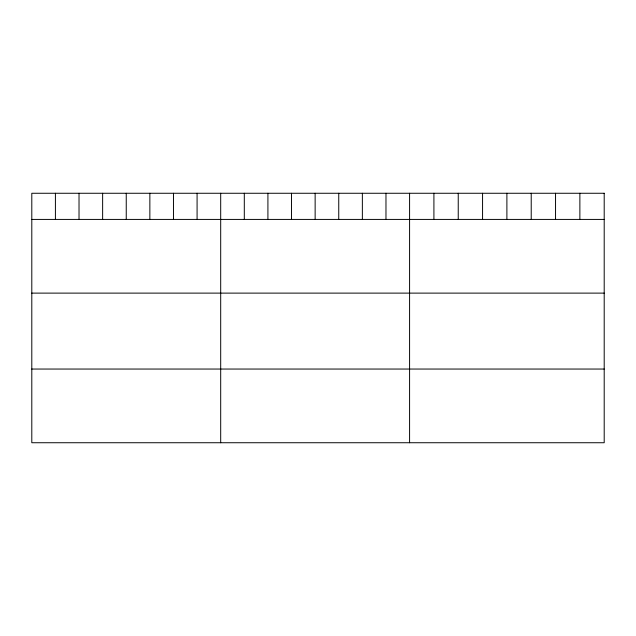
<?xml version="1.0" encoding="UTF-8"?>
<svg xmlns="http://www.w3.org/2000/svg" width="636" height="636" viewBox="0 0 636 636"><rect width="100%" height="100%" fill="white"/><g stroke="black" fill="none" stroke-linecap="round" stroke-linejoin="round"><path stroke-width="0.95" d="M31.8 219.42L604.2 219.42M31.8 293.117L604.2 293.117M31.8 369.047L604.2 369.047M579.873 193.264L579.873 219.42M555.546 193.264L555.546 219.42M531.219 193.264L531.219 219.42M506.892 193.264L506.892 219.42M482.565 193.264L482.565 219.42M458.238 193.264L458.238 219.42M433.911 193.264L433.911 219.42M409.584 193.264L409.584 442.736M385.973 193.264L385.973 219.42M362.361 193.264L362.361 219.42M338.75 193.264L338.75 219.42M315.138 193.264L315.138 219.42M291.526 193.264L291.526 219.42M267.915 193.264L267.915 219.42M244.304 193.264L244.304 219.42M220.692 193.264L220.692 442.736M197.081 193.264L197.081 219.42M173.469 193.264L173.469 219.42M149.858 193.264L149.858 219.42M126.246 193.264L126.246 219.42M102.635 193.264L102.635 219.42M79.023 193.264L79.023 219.42M55.412 193.264L55.412 219.42M604.2 193.264L31.8 193.264L31.8 442.736L604.2 442.736L604.2 193.264"/></g></svg>
